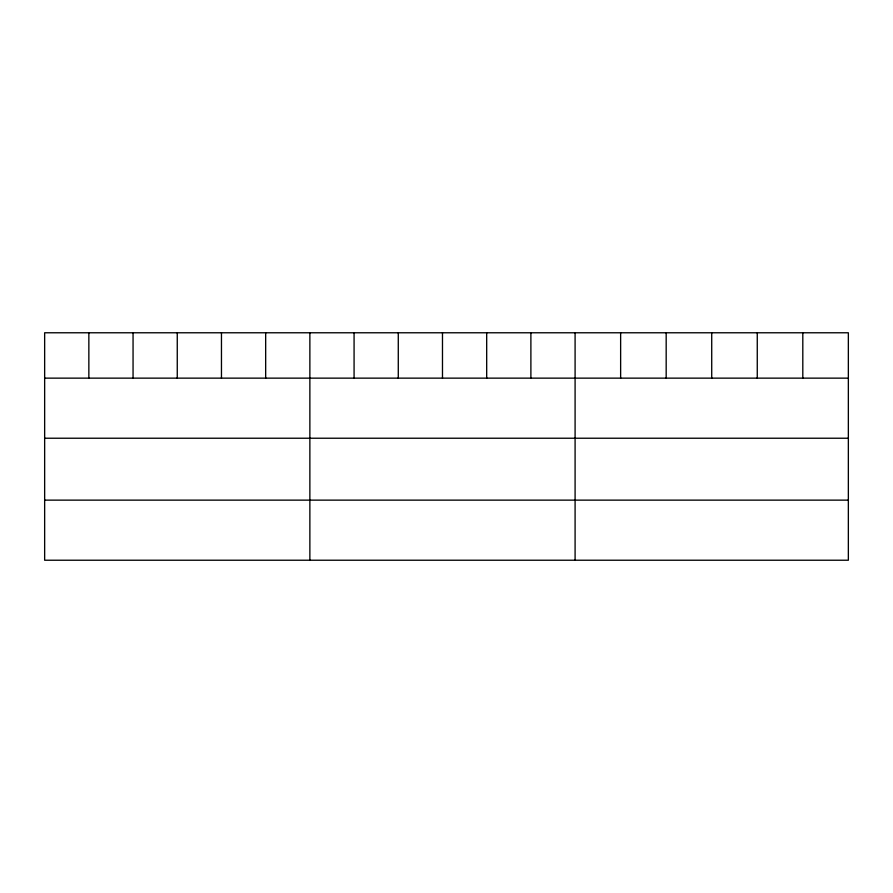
<?xml version="1.0" encoding="UTF-8"?>
<svg xmlns="http://www.w3.org/2000/svg" width="893" height="893" viewBox="0 0 893 893"><rect width="100%" height="100%" fill="white"/><g stroke="black" fill="none" stroke-linecap="round" stroke-linejoin="round"><path stroke-width="1.34" d="M848.35 378.141L848.35 560.224L44.65 560.224L44.65 332.776L848.35 332.776L848.35 378.141L44.65 378.141M44.65 438.229L848.35 438.229M44.65 500.136L848.35 500.136M802.807 332.776L802.807 378.141M757.264 332.776L757.264 378.141M711.721 332.776L711.721 378.141M666.178 332.776L666.178 378.141M620.635 332.776L620.635 378.141M575.092 332.776L575.092 560.224M530.889 332.776L530.889 378.141M486.685 332.776L486.685 378.141M442.481 332.776L442.481 378.141M398.278 332.776L398.278 378.141M354.075 332.776L354.075 378.141M309.871 332.776L309.871 560.224M265.668 332.776L265.668 378.141M221.464 332.776L221.464 378.141M177.261 332.776L177.261 378.141M133.057 332.776L133.057 378.141M88.853 332.776L88.853 378.141"/></g></svg>
